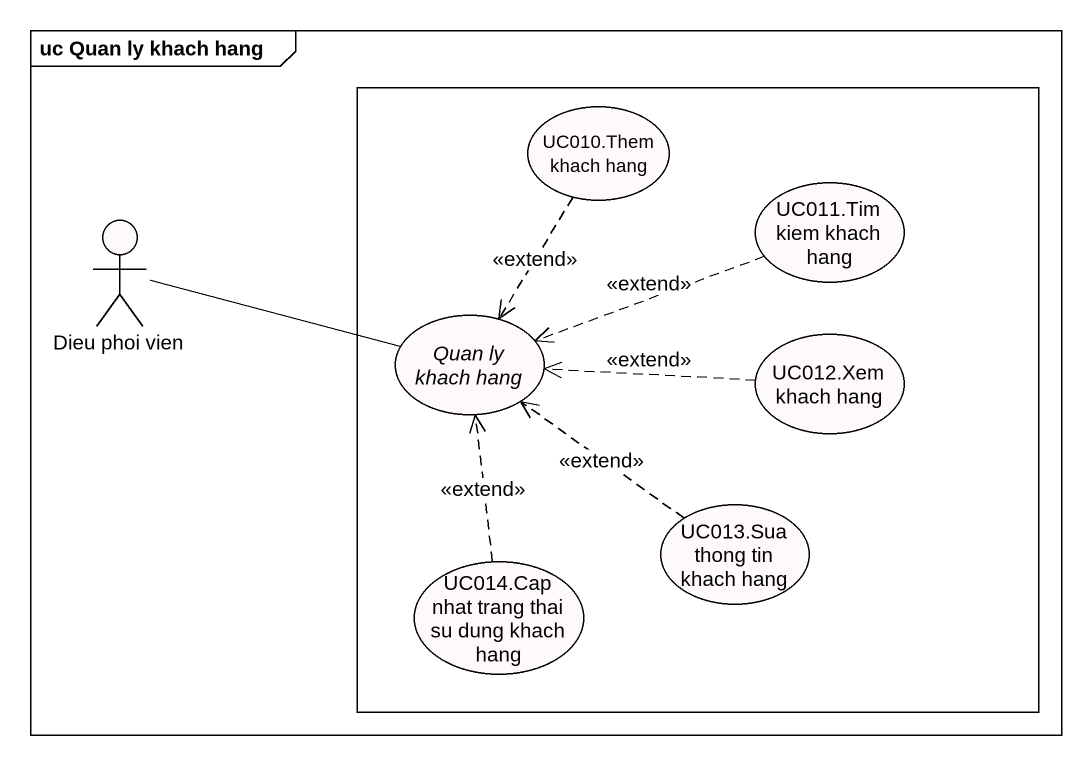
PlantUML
@startuml
mainframe uc Quan ly khach hang
rectangle " " as rectangle1 {
  usecase "UC010.Them khach hang" as UC010_Them_khach_hang #FFFAFA
  usecase "UC011.Tim kiem khach hang" as UC011_Tim_kiem_khach_hang #FFFAFA
  usecase "Quan ly khach hang" as Quan_ly_khach_hang #FFFAFA
  usecase "UC012.Xem khach hang" as UC012_Xem_khach_hang #FFFAFA
  usecase "UC013.Sua thong tin khach hang" as UC013_Sua_thong_tin_khach #FFFAFA
  usecase "UC014.Cap nhat trang thai su dung khach hang" as UC014_Cap_nhat_trang_thai #FFFAFA
}
actor "Dieu phoi vien" as Dieu_phoi_vien #FFFAFA
UC010_Them_khach_hang ..> Quan_ly_khach_hang : <<extend>>
UC011_Tim_kiem_khach_hang .left.> Quan_ly_khach_hang : <<extend>>
Dieu_phoi_vien -right- Quan_ly_khach_hang
UC012_Xem_khach_hang .left.> Quan_ly_khach_hang : <<extend>>
UC013_Sua_thong_tin_khach .up.> Quan_ly_khach_hang : <<extend>>
UC014_Cap_nhat_trang_thai .up.> Quan_ly_khach_hang : <<extend>>
@enduml
